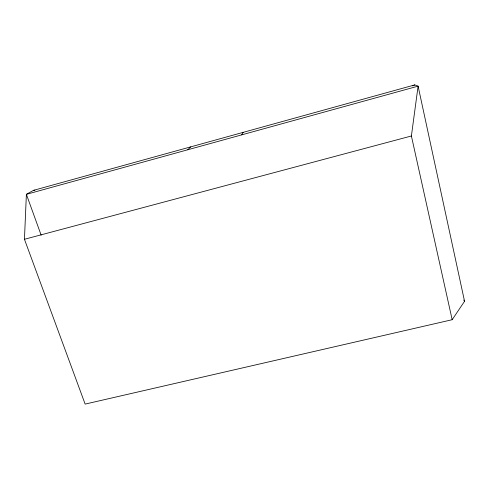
<?xml version="1.0" encoding="UTF-8"?>
<svg xmlns="http://www.w3.org/2000/svg" width="489" height="489" viewBox="0 0 489 489"><rect width="100%" height="100%" fill="white"/><g stroke="black" fill="none" stroke-linecap="round" stroke-linejoin="round"><path stroke-width="0.73" d="M24.45 239.286L26.382 194.335L33.399 190.386L414.77 84.903L418.095 86.15L464.55 301.297L452.172 319.714L85.141 404.097L24.45 239.286L411.396 135.985L418.095 86.15L26.382 194.335L41.155 235.178M241.713 134.86L243.247 132.348M187.764 149.762L190.716 146.877M412.802 85.942L414.77 84.903M33.399 190.386L34.866 190.166M463.768 300.075L464.55 301.297M411.396 135.985L452.172 319.714"/></g></svg>
